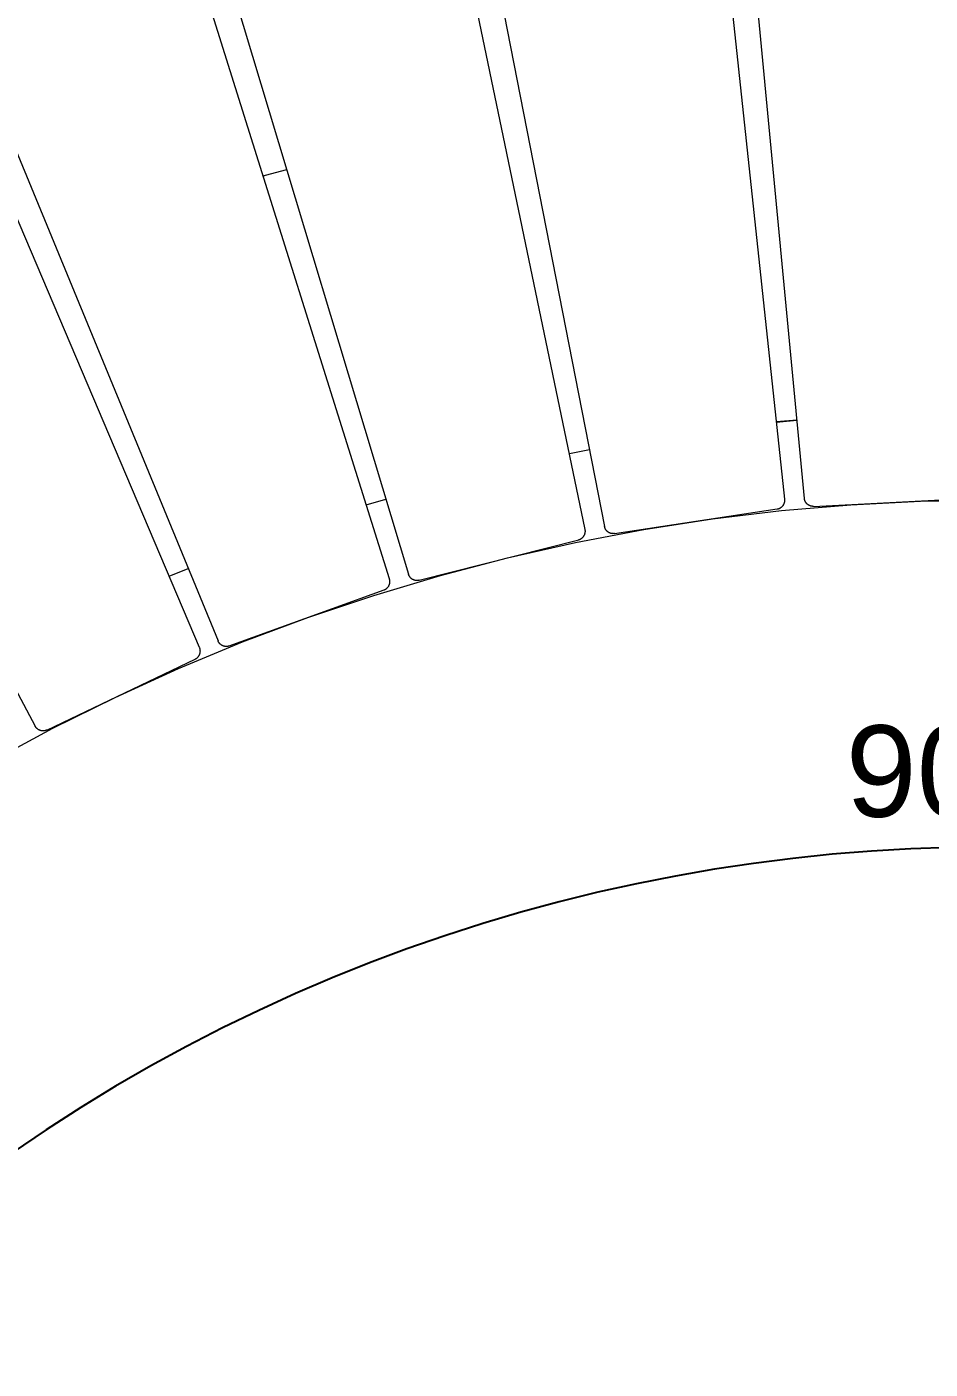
# Model space of a CAD drawing. Header units: inches. Extents: x -11 to 189, y -7 to 133.
# Drawn here: x 23.22 to 39.28, y 26.41 to 50.28 of the extents above; entities that cross this region are included whole.
import ezdxf

# ---------------------------------------------------------------- set-up
doc = ezdxf.new("R2010")
doc.units = ezdxf.units.IN
doc.layers.add('ZANO_R', color=7, linetype='Continuous', lineweight=0)
doc.layers.add('ZANO_W', color=1, linetype='Continuous', lineweight=0)
doc.styles.get("Standard").update_dxf_attribs({"font": 'arial.ttf'})
doc.dimstyles.new('amerykanie', dxfattribs={"dimtxt": 50, "dimasz": 50, "dimexe": 0.5, "dimexo": 0.5, "dimgap": 1, "dimtad": 1, "dimdec": 0, "dimzin": 0, "dimlunit": 5, "dimtxsty": 'Standard', "dimcen": 0.09, "dimclrd": 1, "dimclre": 1, "dimclrt": 1, "dimazin": 0, "dimtfac": 1, "dimtdec": 0, "dimtmove": 0, "dimatfit": 3, "dimfxl": 1, "dimtzin": 0, "dimarcsym": 1})

# ---------------------------------------------------------------- blocks, each defined once
blk = doc.blocks.new('*D401')
at = {"layer": 'ZANO_W', "color": 1, "lineweight": -2}
for p, q in [((14.861, 30.683), (19.134, 26.41)), ((65.823, 30.683), (61.55, 26.41))]:
    blk.add_line(p, q, dxfattribs=at)
blk.add_arc((40.342, 5.202), 30.493, 46.8791, 133.1209, dxfattribs=at)
at = {"layer": 'ZANO_W', "color": 1}
for points in [[(19.383, 27.579), (19.615, 27.34), (18.781, 26.764)], [(61.069, 27.34), (61.301, 27.579), (61.904, 26.764)]]:
    blk.add_solid(points, dxfattribs=at)
at = {"layer": 'ZANO_W', "color": 1, "insert": (40.342, 37.035), "char_height": 1.625, "attachment_point": 5}
blk.add_mtext("90%%d0'", dxfattribs=at)

msp = doc.modelspace()

# ---------------------------------------------------------------- linework, layer by layer
at = {"layer": 'ZANO_R'}
for p, q in [((35.3876, 59.23639), (37.04192, 41.89698)), ((36.69422, 41.88067), (34.84329, 59.2002)), ((30.13579, 58.48826), (33.48916, 41.39596)), ((33.14475, 41.3455), (29.59769, 58.39866)), ((29.66522, 40.46348), (24.45649, 57.08458)), ((24.98315, 57.22672), (30.00299, 40.54759)), ((19.97974, 55.46402), (26.61728, 39.36014)), ((26.28943, 39.24317), (19.46963, 55.27072)), ((15.17418, 53.21729), (23.36492, 37.84512)), ((27.41834, 47.63327), (27.42872, 47.63504)), ((27.42872, 47.63504), (27.43905, 47.63707)), ((27.43905, 47.63707), (27.44932, 47.63939)), ((27.44932, 47.63939), (27.45952, 47.64198)), ((27.45952, 47.64198), (27.83736, 47.74322)), ((36.9093, 43.28701), (36.54731, 43.25534)), ((36.54766, 43.25202), (36.90932, 43.28676)), ((32.8639, 42.69575), (33.22039, 42.76593)), ((29.2528, 41.77952), (29.60065, 41.88445)), ((36.63815, 41.67828), (37.87044, 41.78374)), ((36.66558, 41.77213), (36.66868, 41.77663)), ((36.66868, 41.77663), (36.67164, 41.78123)), ((36.67164, 41.78123), (36.67443, 41.78593)), ((36.67443, 41.78593), (36.67705, 41.79072)), ((36.67705, 41.79072), (36.67951, 41.7956)), ((36.67951, 41.7956), (36.68179, 41.80057)), ((36.68179, 41.80057), (36.68391, 41.80561)), ((36.68391, 41.80561), (36.68584, 41.81072)), ((36.68584, 41.81072), (36.6876, 41.81589)), ((36.6876, 41.81589), (36.68918, 41.82113)), ((36.68918, 41.82113), (36.69057, 41.82641)), ((36.69057, 41.82641), (36.69178, 41.83174)), ((36.69178, 41.83174), (36.6928, 41.83711)), ((36.6928, 41.83711), (36.69364, 41.84251)), ((36.69364, 41.84251), (36.69429, 41.84794)), ((36.6947, 41.87523), (36.69422, 41.88067)), ((36.69429, 41.84794), (36.69475, 41.85338)), ((36.695, 41.86977), (36.6947, 41.87523)), ((36.69475, 41.85338), (36.69502, 41.85884)), ((36.69511, 41.86431), (36.695, 41.86977)), ((36.69502, 41.85884), (36.69511, 41.86431)), ((37.04253, 41.89155), (37.04192, 41.89698)), ((37.04334, 41.88614), (37.04253, 41.89155)), ((37.04432, 41.88076), (37.04334, 41.88614)), ((37.0455, 41.87543), (37.04432, 41.88076)), ((37.04686, 41.87013), (37.0455, 41.87543)), ((37.0484, 41.86489), (37.04686, 41.87013)), ((37.05012, 41.8597), (37.0484, 41.86489)), ((37.05202, 41.85458), (37.05012, 41.8597)), ((37.0541, 41.84952), (37.05202, 41.85458)), ((37.05636, 41.84454), (37.0541, 41.84952)), ((37.05878, 41.83965), (37.05636, 41.84454)), ((37.06137, 41.83483), (37.05878, 41.83965)), ((37.06413, 41.83012), (37.06137, 41.83483)), ((37.06705, 41.8255), (37.06413, 41.83012)), ((37.07013, 41.82098), (37.06705, 41.8255)), ((37.07336, 41.81657), (37.07013, 41.82098)), ((37.07675, 41.81228), (37.07336, 41.81657)), ((37.08028, 41.80811), (37.07675, 41.81228)), ((37.08395, 41.80406), (37.08028, 41.80811)), ((37.08777, 41.80015), (37.08395, 41.80406)), ((37.09171, 41.79637), (37.08777, 41.80015)), ((37.09579, 41.79272), (37.09171, 41.79637)), ((37.09999, 41.78922), (37.09579, 41.79272)), ((37.1043, 41.78587), (37.09999, 41.78922)), ((37.10874, 41.78267), (37.1043, 41.78587)), ((37.11328, 41.77963), (37.10874, 41.78267)), ((37.11792, 41.77675), (37.11328, 41.77963)), ((37.12266, 41.77402), (37.11792, 41.77675)), ((37.20679, 41.75466), (40.12975, 41.90529)), ((37.87044, 41.78374), (39.1056, 41.84706)), ((39.1056, 41.84706), (40.34221, 41.86818)), ((33.66725, 41.27056), (36.56118, 41.70823)), ((35.41019, 41.53082), (36.63815, 41.67828)), ((36.56118, 41.70823), (36.56656, 41.70914)), ((36.56656, 41.70914), (36.57192, 41.71024)), ((36.57192, 41.71024), (36.57723, 41.71152)), ((36.57723, 41.71152), (36.5825, 41.71299)), ((36.5825, 41.71299), (36.58771, 41.71464)), ((36.58771, 41.71464), (36.59286, 41.71646)), ((36.59286, 41.71646), (36.59794, 41.71847)), ((36.59794, 41.71847), (36.60296, 41.72065)), ((36.60296, 41.72065), (36.60789, 41.723)), ((36.60789, 41.723), (36.61274, 41.72553)), ((36.61274, 41.72553), (36.61749, 41.72822)), ((36.61749, 41.72822), (36.62216, 41.73107)), ((36.62216, 41.73107), (36.62672, 41.73408)), ((36.62672, 41.73408), (36.63117, 41.73725)), ((36.63117, 41.73725), (36.63551, 41.74057)), ((36.63551, 41.74057), (36.63973, 41.74404)), ((36.63973, 41.74404), (36.64383, 41.74766)), ((36.64383, 41.74766), (36.6478, 41.75142)), ((36.6478, 41.75142), (36.65164, 41.75531)), ((36.65164, 41.75531), (36.65534, 41.75933)), ((36.65534, 41.75933), (36.6589, 41.76348)), ((36.6589, 41.76348), (36.66231, 41.76775)), ((36.66231, 41.76775), (36.66558, 41.77213)), ((37.12749, 41.77147), (37.12266, 41.77402)), ((37.13241, 41.76908), (37.12749, 41.77147)), ((37.1374, 41.76687), (37.13241, 41.76908)), ((37.14247, 41.76483), (37.1374, 41.76687)), ((37.14761, 41.76297), (37.14247, 41.76483)), ((37.15281, 41.76128), (37.14761, 41.76297)), ((37.15807, 41.75978), (37.15281, 41.76128)), ((37.16337, 41.75847), (37.15807, 41.75978)), ((37.16872, 41.75733), (37.16337, 41.75847)), ((37.1741, 41.75639), (37.16872, 41.75733)), ((37.17952, 41.75563), (37.1741, 41.75639)), ((37.18495, 41.75505), (37.17952, 41.75563)), ((37.1904, 41.75467), (37.18495, 41.75505)), ((37.19587, 41.75448), (37.1904, 41.75467)), ((37.20133, 41.75448), (37.19587, 41.75448)), ((37.20679, 41.75466), (37.20133, 41.75448)), ((32.97294, 41.11059), (34.18797, 41.34151)), ((33.14577, 41.34013), (33.14475, 41.3455)), ((33.14661, 41.33473), (33.14577, 41.34013)), ((33.14725, 41.3293), (33.14661, 41.33473)), ((33.14715, 41.29657), (33.14764, 41.30201)), ((33.14771, 41.32385), (33.14725, 41.3293)), ((33.14764, 41.30201), (33.14794, 41.30747)), ((33.14797, 41.3184), (33.14771, 41.32385)), ((33.14794, 41.30747), (33.14805, 41.31293)), ((33.14805, 41.31293), (33.14797, 41.3184)), ((33.49031, 41.39061), (33.48916, 41.39596)), ((33.49164, 41.38531), (33.49031, 41.39061)), ((33.49315, 41.38006), (33.49164, 41.38531)), ((33.49485, 41.37486), (33.49315, 41.38006)), ((33.49672, 41.36973), (33.49485, 41.37486)), ((33.49877, 41.36466), (33.49672, 41.36973)), ((33.501, 41.35967), (33.49877, 41.36466)), ((33.50339, 41.35476), (33.501, 41.35967)), ((33.50596, 41.34993), (33.50339, 41.35476)), ((33.50869, 41.3452), (33.50596, 41.34993)), ((33.51159, 41.34056), (33.50869, 41.3452)), ((33.51464, 41.33603), (33.51159, 41.34056)), ((33.51785, 41.3316), (33.51464, 41.33603)), ((33.52121, 41.32729), (33.51785, 41.3316)), ((33.52472, 41.3231), (33.52121, 41.32729)), ((33.52837, 41.31904), (33.52472, 41.3231)), ((33.53216, 41.3151), (33.52837, 41.31904)), ((33.53609, 41.3113), (33.53216, 41.3151)), ((33.54014, 41.30763), (33.53609, 41.3113)), ((33.54432, 41.30411), (33.54014, 41.30763)), ((33.54862, 41.30073), (33.54432, 41.30411)), ((33.55303, 41.29751), (33.54862, 41.30073)), ((34.18797, 41.34151), (35.41019, 41.53082)), ((30.19256, 40.44034), (33.02934, 41.1608)), ((31.76649, 40.83832), (32.97294, 41.11059)), ((33.02934, 41.1608), (33.03461, 41.16223)), ((33.03461, 41.16223), (33.03983, 41.16385)), ((33.03983, 41.16385), (33.04499, 41.16565)), ((33.04499, 41.16565), (33.05009, 41.16763)), ((33.05009, 41.16763), (33.05511, 41.16978)), ((33.05511, 41.16978), (33.06006, 41.17211)), ((33.06006, 41.17211), (33.06492, 41.1746)), ((33.06492, 41.1746), (33.06969, 41.17727)), ((33.06969, 41.17727), (33.07437, 41.18009)), ((33.07437, 41.18009), (33.07894, 41.18308)), ((33.07894, 41.18308), (33.08341, 41.18623)), ((33.08341, 41.18623), (33.08777, 41.18953)), ((33.08777, 41.18953), (33.09201, 41.19297)), ((33.09201, 41.19297), (33.09613, 41.19657)), ((33.09613, 41.19657), (33.10012, 41.2003)), ((33.10012, 41.2003), (33.10398, 41.20417)), ((33.10398, 41.20417), (33.10771, 41.20817)), ((33.10771, 41.20817), (33.11129, 41.2123)), ((33.11129, 41.2123), (33.11473, 41.21655)), ((33.11473, 41.21655), (33.11801, 41.22092)), ((33.11801, 41.22092), (33.12115, 41.22539)), ((33.12115, 41.22539), (33.12412, 41.22998)), ((33.12412, 41.22998), (33.12694, 41.23466)), ((33.12694, 41.23466), (33.12959, 41.23944)), ((33.12959, 41.23944), (33.13207, 41.24431)), ((33.13207, 41.24431), (33.13439, 41.24926)), ((33.13439, 41.24926), (33.13653, 41.25429)), ((33.13653, 41.25429), (33.13849, 41.25939)), ((33.13849, 41.25939), (33.14028, 41.26456)), ((33.14028, 41.26456), (33.14188, 41.26978)), ((33.14188, 41.26978), (33.14331, 41.27506)), ((33.14331, 41.27506), (33.14455, 41.28038)), ((33.14455, 41.28038), (33.1456, 41.28575)), ((33.1456, 41.28575), (33.14647, 41.29114)), ((33.14647, 41.29114), (33.14715, 41.29657)), ((33.55756, 41.29444), (33.55303, 41.29751)), ((33.56218, 41.29153), (33.55756, 41.29444)), ((33.56691, 41.28878), (33.56218, 41.29153)), ((33.57173, 41.2862), (33.56691, 41.28878)), ((33.57663, 41.28379), (33.57173, 41.2862)), ((33.58161, 41.28155), (33.57663, 41.28379)), ((33.58667, 41.27948), (33.58161, 41.28155)), ((33.5918, 41.27759), (33.58667, 41.27948)), ((33.59699, 41.27588), (33.5918, 41.27759)), ((33.60224, 41.27435), (33.59699, 41.27588)), ((33.60754, 41.273), (33.60224, 41.27435)), ((33.61288, 41.27184), (33.60754, 41.273)), ((33.61825, 41.27086), (33.61288, 41.27184)), ((33.62366, 41.27007), (33.61825, 41.27086)), ((33.6291, 41.26947), (33.62366, 41.27007)), ((33.63455, 41.26906), (33.6291, 41.26947)), ((33.64001, 41.26884), (33.63455, 41.26906)), ((33.64547, 41.2688), (33.64001, 41.26884)), ((33.65094, 41.26896), (33.64547, 41.2688)), ((33.65639, 41.26931), (33.65094, 41.26896)), ((33.66183, 41.26984), (33.65639, 41.26931)), ((33.66725, 41.27056), (33.66183, 41.26984)), ((30.57004, 40.52502), (31.76649, 40.83832)), ((25.74945, 40.51222), (26.08527, 40.65088)), ((29.38499, 40.17106), (30.57004, 40.52502)), ((29.65356, 40.34163), (29.65607, 40.34648)), ((29.65607, 40.34648), (29.65841, 40.35142)), ((29.65841, 40.35142), (29.66058, 40.35644)), ((29.66058, 40.35644), (29.66257, 40.36153)), ((29.66257, 40.36153), (29.66438, 40.36669)), ((29.66438, 40.36669), (29.66602, 40.3719)), ((29.66677, 40.45823), (29.66522, 40.46348)), ((29.66602, 40.3719), (29.66747, 40.37717)), ((29.66813, 40.45294), (29.66677, 40.45823)), ((29.66747, 40.37717), (29.66874, 40.38249)), ((29.6693, 40.4476), (29.66813, 40.45294)), ((29.66874, 40.38249), (29.66982, 40.38784)), ((29.67029, 40.44223), (29.6693, 40.4476)), ((29.66982, 40.38784), (29.67072, 40.39324)), ((29.6711, 40.43682), (29.67029, 40.44223)), ((29.67072, 40.39324), (29.67143, 40.39865)), ((29.67171, 40.43139), (29.6711, 40.43682)), ((29.67143, 40.39865), (29.67195, 40.4041)), ((29.67214, 40.42594), (29.67171, 40.43139)), ((29.67195, 40.4041), (29.67228, 40.40955)), ((29.67238, 40.42048), (29.67214, 40.42594)), ((29.67228, 40.40955), (29.67242, 40.41501)), ((29.67242, 40.41501), (29.67238, 40.42048)), ((30.00466, 40.54239), (30.00299, 40.54759)), ((30.0065, 40.53724), (30.00466, 40.54239)), ((30.00853, 40.53217), (30.0065, 40.53724)), ((30.01072, 40.52716), (30.00853, 40.53217)), ((30.01309, 40.52224), (30.01072, 40.52716)), ((30.01563, 40.5174), (30.01309, 40.52224)), ((30.01834, 40.51265), (30.01563, 40.5174)), ((30.02121, 40.508), (30.01834, 40.51265)), ((30.02424, 40.50345), (30.02121, 40.508)), ((30.02742, 40.49901), (30.02424, 40.50345)), ((30.03076, 40.49468), (30.02742, 40.49901)), ((30.03425, 40.49047), (30.03076, 40.49468)), ((30.03788, 40.48638), (30.03425, 40.49047)), ((30.04164, 40.48242), (30.03788, 40.48638)), ((30.04555, 40.4786), (30.04164, 40.48242)), ((30.04958, 40.47491), (30.04555, 40.4786)), ((30.05374, 40.47136), (30.04958, 40.47491)), ((30.05802, 40.46797), (30.05374, 40.47136)), ((30.06242, 40.46472), (30.05802, 40.46797)), ((30.06692, 40.46162), (30.06242, 40.46472)), ((30.07154, 40.45869), (30.06692, 40.46162)), ((30.07624, 40.45592), (30.07154, 40.45869)), ((30.08105, 40.45331), (30.07624, 40.45592)), ((30.08594, 40.45087), (30.08105, 40.45331)), ((30.09091, 40.4486), (30.08594, 40.45087)), ((30.09596, 40.4465), (30.09091, 40.4486)), ((30.10108, 40.44458), (30.09596, 40.4465)), ((30.10626, 40.44284), (30.10108, 40.44458)), ((30.1115, 40.44129), (30.10626, 40.44284)), ((30.11679, 40.43991), (30.1115, 40.44129)), ((30.12212, 40.43872), (30.11679, 40.43991)), ((30.12749, 40.43771), (30.12212, 40.43872)), ((30.1329, 40.43689), (30.12749, 40.43771)), ((30.13832, 40.43626), (30.1329, 40.43689)), ((30.14377, 40.43582), (30.13832, 40.43626)), ((30.14923, 40.43557), (30.14377, 40.43582)), ((30.1547, 40.4355), (30.14923, 40.43557)), ((30.16016, 40.43563), (30.1547, 40.4355)), ((30.16562, 40.43594), (30.16016, 40.43563)), ((30.17106, 40.43645), (30.16562, 40.43594)), ((30.17648, 40.43714), (30.17106, 40.43645)), ((30.18188, 40.43802), (30.17648, 40.43714)), ((30.18724, 40.43909), (30.18188, 40.43802)), ((30.19256, 40.44034), (30.18724, 40.43909)), ((26.81648, 39.27207), (29.56855, 40.26831)), ((28.21271, 39.77684), (29.38499, 40.17106)), ((29.56855, 40.26831), (29.57366, 40.27026)), ((29.57366, 40.27026), (29.57869, 40.27238)), ((29.57869, 40.27238), (29.58365, 40.27468)), ((29.58365, 40.27468), (29.58853, 40.27715)), ((29.58853, 40.27715), (29.59332, 40.27979)), ((29.59332, 40.27979), (29.59801, 40.28259)), ((29.59801, 40.28259), (29.6026, 40.28555)), ((29.6026, 40.28555), (29.60709, 40.28867)), ((29.60709, 40.28867), (29.61146, 40.29194)), ((29.61146, 40.29194), (29.61572, 40.29537)), ((29.61572, 40.29537), (29.61986, 40.29894)), ((29.61986, 40.29894), (29.62388, 40.30265)), ((29.62388, 40.30265), (29.62776, 40.3065)), ((29.62776, 40.3065), (29.6315, 40.31048)), ((29.6315, 40.31048), (29.63511, 40.31459)), ((29.63511, 40.31459), (29.63857, 40.31882)), ((29.63857, 40.31882), (29.64188, 40.32317)), ((29.64188, 40.32317), (29.64504, 40.32763)), ((29.64504, 40.32763), (29.64804, 40.3322)), ((29.64804, 40.3322), (29.65088, 40.33686)), ((29.65088, 40.33686), (29.65356, 40.34163)), ((27.05458, 39.34283), (28.21271, 39.77684)), ((25.91193, 38.86953), (27.05458, 39.34283)), ((26.29149, 39.23811), (26.28943, 39.24317)), ((26.29336, 39.23297), (26.29149, 39.23811)), ((26.29506, 39.22778), (26.29336, 39.23297)), ((26.29657, 39.22253), (26.29506, 39.22778)), ((26.2979, 39.21722), (26.29657, 39.22253)), ((26.29905, 39.21188), (26.2979, 39.21722)), ((26.29813, 39.14677), (26.29924, 39.15212)), ((26.30001, 39.2065), (26.29905, 39.21188)), ((26.29924, 39.15212), (26.30017, 39.15751)), ((26.30078, 39.20109), (26.30001, 39.2065)), ((26.30017, 39.15751), (26.30091, 39.16292)), ((26.30137, 39.19566), (26.30078, 39.20109)), ((26.30091, 39.16292), (26.30146, 39.16836)), ((26.30177, 39.1902), (26.30137, 39.19566)), ((26.30146, 39.16836), (26.30182, 39.17381)), ((26.30197, 39.18474), (26.30177, 39.1902)), ((26.30182, 39.17381), (26.30199, 39.17928)), ((26.30199, 39.17928), (26.30197, 39.18474)), ((26.61945, 39.35512), (26.61728, 39.36014)), ((26.62179, 39.35018), (26.61945, 39.35512)), ((26.62431, 39.34533), (26.62179, 39.35018)), ((26.62699, 39.34056), (26.62431, 39.34533)), ((26.62983, 39.3359), (26.62699, 39.34056)), ((26.63283, 39.33133), (26.62983, 39.3359)), ((26.63599, 39.32687), (26.63283, 39.33133)), ((26.63931, 39.32252), (26.63599, 39.32687)), ((26.64277, 39.3183), (26.63931, 39.32252)), ((26.64638, 39.31419), (26.64277, 39.3183)), ((26.65012, 39.31021), (26.64638, 39.31419)), ((26.65401, 39.30636), (26.65012, 39.31021)), ((26.65802, 39.30265), (26.65401, 39.30636)), ((26.66216, 39.29909), (26.65802, 39.30265)), ((26.66642, 39.29566), (26.66216, 39.29909)), ((26.6708, 39.29239), (26.66642, 39.29566)), ((26.67529, 39.28927), (26.6708, 39.29239)), ((26.67988, 39.28631), (26.67529, 39.28927)), ((26.68458, 39.28351), (26.67988, 39.28631)), ((26.68937, 39.28088), (26.68458, 39.28351)), ((26.69424, 39.27841), (26.68937, 39.28088)), ((26.6992, 39.27611), (26.69424, 39.27841)), ((26.70424, 39.27399), (26.6992, 39.27611)), ((26.70935, 39.27204), (26.70424, 39.27399)), ((26.71452, 39.27028), (26.70935, 39.27204)), ((26.71975, 39.26869), (26.71452, 39.27028)), ((26.72503, 39.26728), (26.71975, 39.26869)), ((26.73036, 39.26606), (26.72503, 39.26728)), ((26.73572, 39.26503), (26.73036, 39.26606)), ((26.74112, 39.26418), (26.73572, 39.26503)), ((26.74655, 39.26352), (26.74112, 39.26418)), ((26.75199, 39.26304), (26.74655, 39.26352)), ((26.75745, 39.26276), (26.75199, 39.26304)), ((26.76292, 39.26267), (26.75745, 39.26276)), ((26.76838, 39.26276), (26.76292, 39.26267)), ((26.77384, 39.26305), (26.76838, 39.26276)), ((26.77928, 39.26352), (26.77384, 39.26305)), ((26.78471, 39.26419), (26.77928, 39.26352)), ((26.79011, 39.26504), (26.78471, 39.26419)), ((26.79547, 39.26608), (26.79011, 39.26504)), ((26.8008, 39.2673), (26.79547, 39.26608)), ((26.80608, 39.26871), (26.8008, 39.2673)), ((26.81131, 39.2703), (26.80608, 39.26871)), ((26.81648, 39.27207), (26.81131, 39.2703)), ((23.57183, 37.77709), (26.21245, 39.03943)), ((26.21245, 39.03943), (26.21734, 39.04188)), ((26.21734, 39.04188), (26.22214, 39.04449)), ((26.22214, 39.04449), (26.22685, 39.04726)), ((26.22685, 39.04726), (26.23146, 39.0502)), ((26.23146, 39.0502), (26.23596, 39.0533)), ((26.23596, 39.0533), (26.24035, 39.05655)), ((26.24035, 39.05655), (26.24463, 39.05995)), ((26.24463, 39.05995), (26.24879, 39.06349)), ((26.24879, 39.06349), (26.25282, 39.06718)), ((26.25282, 39.06718), (26.25673, 39.07101)), ((26.25673, 39.07101), (26.26049, 39.07497)), ((26.26049, 39.07497), (26.26412, 39.07906)), ((26.26412, 39.07906), (26.2676, 39.08327)), ((26.2676, 39.08327), (26.27094, 39.0876)), ((26.27094, 39.0876), (26.27412, 39.09204)), ((26.27412, 39.09204), (26.27715, 39.09659)), ((26.27715, 39.09659), (26.28002, 39.10125)), ((26.28002, 39.10125), (26.28272, 39.106)), ((26.28272, 39.106), (26.28526, 39.11084)), ((26.28526, 39.11084), (26.28762, 39.11576)), ((26.28762, 39.11576), (26.28982, 39.12077)), ((26.28982, 39.12077), (26.29184, 39.12585)), ((26.29184, 39.12585), (26.29368, 39.13099)), ((26.29368, 39.13099), (26.29535, 39.1362)), ((26.29535, 39.1362), (26.29683, 39.14146)), ((26.29683, 39.14146), (26.29813, 39.14677)), ((24.78612, 38.3575), (25.91193, 38.86953)), ((23.67844, 37.80733), (24.78612, 38.3575)), ((22.59019, 37.21966), (23.67844, 37.80733)), ((23.36758, 37.84034), (23.36492, 37.84512)), ((23.3704, 37.83566), (23.36758, 37.84034)), ((23.37337, 37.83107), (23.3704, 37.83566)), ((23.37651, 37.8266), (23.37337, 37.83107)), ((23.3798, 37.82223), (23.37651, 37.8266)), ((23.38324, 37.81798), (23.3798, 37.82223)), ((23.38682, 37.81386), (23.38324, 37.81798)), ((23.39055, 37.80986), (23.38682, 37.81386)), ((23.39441, 37.80599), (23.39055, 37.80986)), ((23.3984, 37.80226), (23.39441, 37.80599)), ((23.40252, 37.79867), (23.3984, 37.80226)), ((23.40677, 37.79522), (23.40252, 37.79867)), ((23.41112, 37.79193), (23.40677, 37.79522)), ((23.4156, 37.78878), (23.41112, 37.79193)), ((23.42017, 37.7858), (23.4156, 37.78878)), ((23.42485, 37.78297), (23.42017, 37.7858)), ((23.42963, 37.78031), (23.42485, 37.78297)), ((23.43449, 37.77782), (23.42963, 37.78031)), ((23.43944, 37.77549), (23.43449, 37.77782)), ((23.44446, 37.77334), (23.43944, 37.77549)), ((23.44956, 37.77137), (23.44446, 37.77334)), ((23.45472, 37.76957), (23.44956, 37.77137)), ((23.45994, 37.76795), (23.45472, 37.76957)), ((23.46522, 37.76652), (23.45994, 37.76795)), ((23.47054, 37.76527), (23.46522, 37.76652)), ((23.4759, 37.7642), (23.47054, 37.76527)), ((23.48129, 37.76332), (23.4759, 37.7642)), ((23.48671, 37.76263), (23.48129, 37.76332)), ((23.49216, 37.76213), (23.48671, 37.76263)), ((23.49761, 37.76182), (23.49216, 37.76213)), ((23.50308, 37.76169), (23.49761, 37.76182)), ((23.50854, 37.76176), (23.50308, 37.76169)), ((23.514, 37.76202), (23.50854, 37.76176)), ((23.51945, 37.76246), (23.514, 37.76202)), ((23.52488, 37.76309), (23.51945, 37.76246)), ((23.53028, 37.76392), (23.52488, 37.76309)), ((23.53565, 37.76493), (23.53028, 37.76392)), ((23.54099, 37.76612), (23.53565, 37.76493)), ((23.54627, 37.7675), (23.54099, 37.76612)), ((23.55151, 37.76906), (23.54627, 37.7675)), ((23.55669, 37.7708), (23.55151, 37.76906)), ((23.56181, 37.77272), (23.55669, 37.7708)), ((23.56686, 37.77482), (23.56181, 37.77272)), ((23.57183, 37.77709), (23.56686, 37.77482))]:
    msp.add_line(p, q, dxfattribs=at)

# ---------------------------------------------------------------- dimensions: what is measured, and where the dimension line sits
at = {"layer": 'ZANO_W'}
dim = msp.add_angular_dim_2l(base=(48.23433, 34.65607), line1=((66.17666, 31.03674), (66.45505, 31.31513)), line2=((14.22937, 31.31513), (14.50776, 31.03674)), dimstyle='amerykanie', override={"dimtxt": 1.625, "dimasz": 1, "dimgap": 0.5, "dimdec": 4, "dimaunit": 1, "dimadec": 1, "dimtdec": 4, "dimtmove": 1, "dimfrac": 2}, dxfattribs=at)
dim.commit()
dim.dimension.update_dxf_attribs({"geometry": '*D401', "text_midpoint": (40.34221, 37.0353)})

doc.saveas('drawing.dxf')
